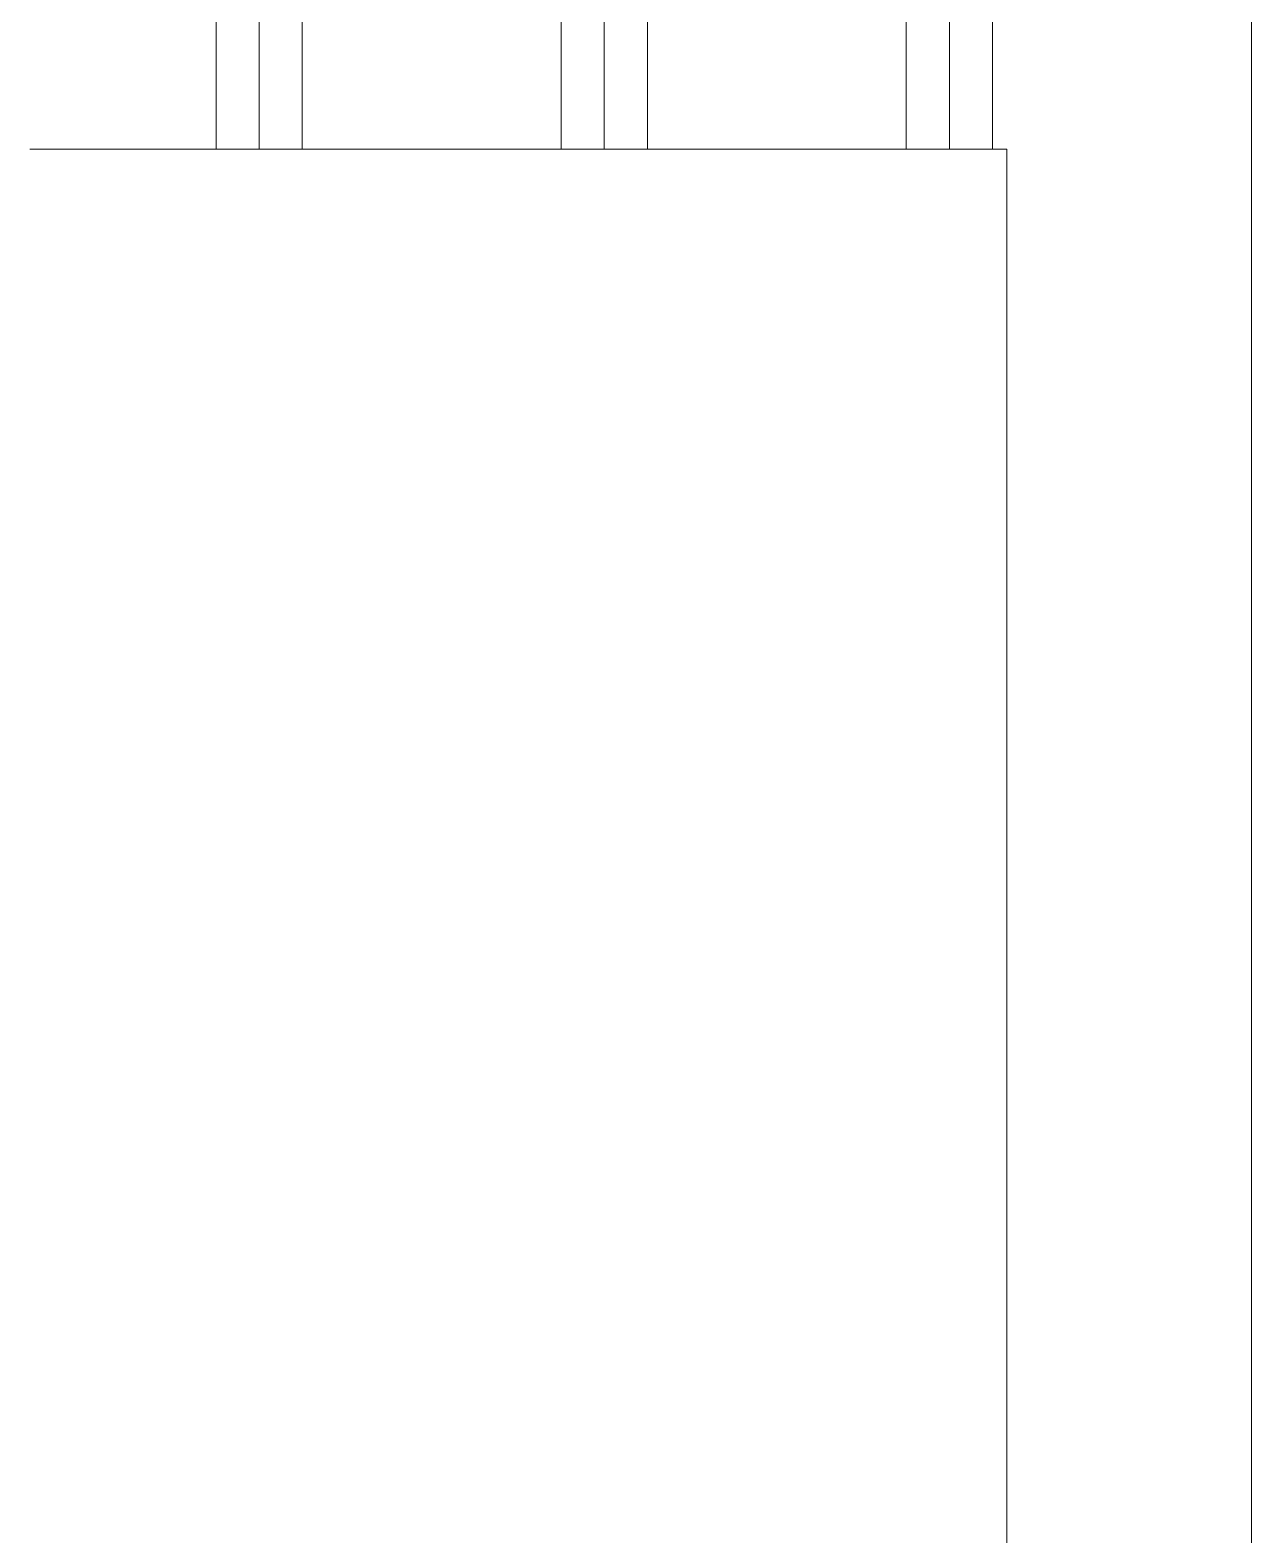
# Model space of a CAD drawing. Extents: x 65572 to 67208, y 30718 to 33598.
# Drawn here: x 66229.6 to 66238.49, y 33423.36 to 33434.26 of the extents above; entities that cross this region are included whole.
import ezdxf

# ---------------------------------------------------------------- set-up
doc = ezdxf.new("R2010")
doc.units = 0
doc.header["$LTSCALE"] = 0.5
doc.header["$MEASUREMENT"] = 0
doc.layers.add('Hatches', color=8, linetype='CONTINUOUS', lineweight=5)
doc.layers.add('Layout', color=154, linetype='CONTINUOUS', lineweight=5)

msp = doc.modelspace()

# ---------------------------------------------------------------- hatches: boundary and pattern name
at = {"layer": 'Hatches', "linetype": 'ByBlock', "true_color": 0xc9c9c9}
h = msp.add_hatch(dxfattribs=at)
h.set_pattern_fill('PLAST', color=9, scale=10, style=0)
h.set_pattern_definition([(90, (65831.572, 32663.2632), (-2.5, 2e-16), []), (90, (65831.2594, 32663.2632), (-2.5, 2e-16), []), (90, (65830.947, 32663.2632), (-2.5, 2e-16), [])])
h.paths.add_polyline_path([(66216.992, 33419.147), (66216.992, 33433.401), (66236.677, 33433.401), (66236.677, 33418.791), (66268.998, 33418.206), (66268.998, 33519.313), (66179.267, 33519.313), (66179.267, 33419.831)])

# ---------------------------------------------------------------- linework, layer by layer
at = {"layer": 'Layout', "linetype": 'ByBlock'}
msp.add_line((66236.677, 33416.581), (66236.677, 33433.401), dxfattribs=at)
msp.add_lwpolyline([(66229.601, 33433.401), (66229.606, 33433.401), (66229.612, 33433.401), (66229.618, 33433.401), (66229.624, 33433.401), (66229.63, 33433.401), (66229.636, 33433.401), (66229.641, 33433.401), (66229.647, 33433.401), (66229.653, 33433.401), (66229.659, 33433.401), (66229.665, 33433.401), (66229.671, 33433.401), (66229.676, 33433.401), (66229.682, 33433.401), (66229.688, 33433.401), (66229.694, 33433.401), (66229.7, 33433.401), (66229.705, 33433.401), (66229.711, 33433.401), (66229.717, 33433.401), (66229.723, 33433.401), (66229.729, 33433.401), (66229.735, 33433.401), (66229.74, 33433.401), (66229.746, 33433.401), (66229.752, 33433.401), (66229.758, 33433.401), (66229.764, 33433.401), (66229.77, 33433.401), (66229.775, 33433.401), (66229.781, 33433.401), (66229.787, 33433.401), (66229.793, 33433.401), (66229.799, 33433.401), (66229.804, 33433.401), (66229.81, 33433.401), (66229.816, 33433.401), (66229.822, 33433.401), (66229.828, 33433.401), (66229.834, 33433.401), (66229.839, 33433.401), (66229.845, 33433.401), (66229.851, 33433.401), (66229.857, 33433.401), (66229.863, 33433.401), (66229.869, 33433.401), (66229.874, 33433.401), (66229.88, 33433.401), (66229.886, 33433.401), (66229.892, 33433.401), (66229.898, 33433.401), (66229.904, 33433.401), (66229.909, 33433.401), (66229.915, 33433.401), (66229.921, 33433.401), (66229.927, 33433.401), (66229.933, 33433.401), (66229.938, 33433.401), (66229.944, 33433.401), (66229.95, 33433.401), (66229.956, 33433.401), (66229.962, 33433.401), (66229.968, 33433.401), (66229.973, 33433.401), (66229.979, 33433.401), (66229.985, 33433.401), (66229.991, 33433.401), (66229.997, 33433.401), (66230.003, 33433.401), (66230.008, 33433.401), (66230.014, 33433.401), (66230.02, 33433.401), (66230.026, 33433.401), (66230.032, 33433.401), (66230.037, 33433.401), (66230.043, 33433.401), (66230.049, 33433.401), (66230.055, 33433.401), (66230.061, 33433.401), (66230.067, 33433.401), (66230.072, 33433.401), (66230.078, 33433.401), (66230.084, 33433.401), (66230.09, 33433.401), (66230.096, 33433.401), (66230.102, 33433.401), (66230.107, 33433.401), (66230.113, 33433.401), (66230.119, 33433.401), (66230.125, 33433.401), (66230.131, 33433.401), (66230.137, 33433.401), (66230.142, 33433.401), (66230.148, 33433.401), (66230.154, 33433.401), (66230.16, 33433.401), (66230.166, 33433.401), (66230.171, 33433.401), (66230.177, 33433.401), (66230.183, 33433.401), (66230.189, 33433.401), (66230.195, 33433.401), (66230.201, 33433.401), (66230.206, 33433.401), (66230.212, 33433.401), (66230.218, 33433.401), (66230.224, 33433.401), (66230.23, 33433.401), (66230.236, 33433.401), (66230.241, 33433.401), (66230.247, 33433.401), (66230.253, 33433.401), (66230.259, 33433.401), (66230.265, 33433.401), (66230.27, 33433.401), (66230.276, 33433.401), (66230.282, 33433.401), (66230.288, 33433.401), (66230.294, 33433.401), (66230.3, 33433.401), (66230.305, 33433.401), (66230.311, 33433.401), (66230.317, 33433.401), (66230.323, 33433.401), (66230.329, 33433.401), (66230.335, 33433.401), (66230.34, 33433.401), (66230.346, 33433.401), (66230.352, 33433.401), (66230.358, 33433.401), (66230.364, 33433.401), (66230.37, 33433.401), (66230.375, 33433.401), (66230.381, 33433.401), (66230.387, 33433.401), (66230.393, 33433.401), (66230.399, 33433.401), (66230.404, 33433.401), (66230.41, 33433.401), (66230.416, 33433.401), (66230.422, 33433.401), (66230.428, 33433.401), (66230.434, 33433.401), (66230.439, 33433.401), (66230.445, 33433.401), (66230.451, 33433.401), (66230.457, 33433.401), (66230.463, 33433.401), (66230.469, 33433.401), (66230.474, 33433.401), (66230.48, 33433.401), (66230.486, 33433.401), (66230.492, 33433.401), (66230.498, 33433.401), (66230.503, 33433.401), (66230.509, 33433.401), (66230.515, 33433.401), (66230.521, 33433.401), (66230.527, 33433.401), (66230.533, 33433.401), (66230.538, 33433.401), (66230.544, 33433.401), (66230.55, 33433.401), (66230.556, 33433.401), (66230.562, 33433.401), (66230.568, 33433.401), (66230.573, 33433.401), (66230.579, 33433.401), (66230.585, 33433.401), (66230.591, 33433.401), (66230.597, 33433.401), (66230.603, 33433.401), (66230.608, 33433.401), (66230.614, 33433.401), (66230.62, 33433.401), (66230.626, 33433.401), (66230.632, 33433.401), (66230.637, 33433.401), (66230.643, 33433.401), (66230.649, 33433.401), (66230.655, 33433.401), (66230.661, 33433.401), (66230.667, 33433.401), (66230.672, 33433.401), (66230.678, 33433.401), (66230.684, 33433.401), (66230.69, 33433.401), (66230.696, 33433.401), (66230.702, 33433.401), (66230.707, 33433.401), (66230.713, 33433.401), (66230.719, 33433.401), (66230.725, 33433.401), (66230.731, 33433.401), (66230.736, 33433.401), (66230.742, 33433.401), (66230.748, 33433.401), (66230.754, 33433.401), (66230.76, 33433.401), (66230.766, 33433.401), (66230.771, 33433.401), (66230.777, 33433.401), (66230.783, 33433.401), (66230.789, 33433.401), (66230.795, 33433.401), (66230.801, 33433.401), (66230.806, 33433.401), (66230.812, 33433.401), (66230.818, 33433.401), (66230.824, 33433.401), (66230.83, 33433.401), (66230.836, 33433.401), (66230.841, 33433.401), (66230.847, 33433.401), (66230.853, 33433.401), (66230.859, 33433.401), (66230.865, 33433.401), (66230.87, 33433.401), (66230.876, 33433.401), (66230.882, 33433.401), (66230.888, 33433.401), (66230.894, 33433.401), (66230.9, 33433.401), (66230.905, 33433.401), (66230.911, 33433.401), (66230.917, 33433.401), (66230.923, 33433.401), (66230.929, 33433.401), (66230.935, 33433.401), (66230.94, 33433.401), (66230.946, 33433.401), (66230.952, 33433.401), (66230.958, 33433.401), (66230.964, 33433.401), (66230.969, 33433.401), (66230.975, 33433.401), (66230.981, 33433.401), (66230.987, 33433.401), (66230.993, 33433.401), (66230.999, 33433.401), (66231.004, 33433.401), (66231.01, 33433.401), (66231.016, 33433.401), (66231.022, 33433.401), (66231.028, 33433.401), (66231.034, 33433.401), (66231.039, 33433.401), (66231.045, 33433.401), (66231.051, 33433.401), (66231.057, 33433.401), (66231.063, 33433.401), (66231.069, 33433.401), (66231.074, 33433.401), (66231.08, 33433.401), (66231.086, 33433.401), (66231.092, 33433.401), (66231.098, 33433.401), (66231.103, 33433.401), (66231.109, 33433.401), (66231.114, 33433.401), (66231.119, 33433.401), (66231.125, 33433.401), (66231.13, 33433.401), (66231.135, 33433.401), (66231.14, 33433.401), (66231.145, 33433.401), (66231.151, 33433.401), (66231.156, 33433.401), (66231.161, 33433.401), (66231.166, 33433.401), (66231.172, 33433.401), (66231.177, 33433.401), (66231.182, 33433.401), (66231.187, 33433.401), (66231.192, 33433.401), (66231.198, 33433.401), (66231.203, 33433.401), (66231.208, 33433.401), (66231.213, 33433.401), (66231.219, 33433.401), (66231.224, 33433.401), (66231.229, 33433.401), (66231.234, 33433.401), (66231.239, 33433.401), (66231.245, 33433.401), (66231.25, 33433.401), (66231.255, 33433.401), (66231.26, 33433.401), (66231.266, 33433.401), (66231.271, 33433.401), (66231.276, 33433.401), (66231.281, 33433.401), (66231.287, 33433.401), (66231.292, 33433.401), (66231.297, 33433.401), (66231.302, 33433.401), (66231.307, 33433.401), (66231.313, 33433.401), (66231.318, 33433.401), (66231.323, 33433.401), (66231.328, 33433.401), (66231.334, 33433.401), (66231.339, 33433.401), (66231.344, 33433.401), (66231.349, 33433.401), (66231.354, 33433.401), (66231.36, 33433.401), (66231.365, 33433.401), (66231.37, 33433.401), (66231.375, 33433.401), (66231.381, 33433.401), (66231.386, 33433.401), (66231.391, 33433.401), (66231.396, 33433.401), (66231.401, 33433.401), (66231.407, 33433.401), (66231.412, 33433.401), (66231.417, 33433.401), (66231.422, 33433.401), (66231.428, 33433.401), (66231.433, 33433.401), (66231.438, 33433.401), (66231.443, 33433.401), (66231.449, 33433.401), (66231.454, 33433.401), (66231.459, 33433.401), (66231.464, 33433.401), (66231.469, 33433.401), (66231.475, 33433.401), (66231.48, 33433.401), (66231.485, 33433.401), (66231.49, 33433.401), (66231.496, 33433.401), (66231.501, 33433.401), (66231.506, 33433.401), (66231.511, 33433.401), (66231.516, 33433.401), (66231.522, 33433.401), (66231.527, 33433.401), (66231.532, 33433.401), (66231.537, 33433.401), (66231.543, 33433.401), (66231.548, 33433.401), (66231.553, 33433.401), (66231.558, 33433.401), (66231.563, 33433.401), (66231.569, 33433.401), (66231.574, 33433.401), (66231.579, 33433.401), (66231.584, 33433.401), (66231.59, 33433.401), (66231.595, 33433.401), (66231.6, 33433.401), (66231.605, 33433.401), (66231.61, 33433.401), (66231.616, 33433.401), (66231.621, 33433.401), (66231.626, 33433.401), (66231.631, 33433.401), (66231.637, 33433.401), (66231.642, 33433.401), (66231.647, 33433.401), (66231.652, 33433.401), (66231.658, 33433.401), (66231.663, 33433.401), (66231.668, 33433.401), (66231.673, 33433.401), (66231.678, 33433.401), (66231.684, 33433.401), (66231.689, 33433.401), (66231.694, 33433.401), (66231.699, 33433.401), (66231.705, 33433.401), (66231.71, 33433.401), (66231.715, 33433.401), (66231.72, 33433.401), (66231.725, 33433.401), (66231.731, 33433.401), (66231.736, 33433.401), (66231.741, 33433.401), (66231.746, 33433.401), (66231.752, 33433.401), (66231.757, 33433.401), (66231.762, 33433.401), (66231.767, 33433.401), (66231.772, 33433.401), (66231.778, 33433.401), (66231.783, 33433.401), (66231.788, 33433.401), (66231.793, 33433.401), (66231.799, 33433.401), (66231.804, 33433.401), (66231.809, 33433.401), (66231.814, 33433.401), (66231.82, 33433.401), (66231.825, 33433.401), (66231.83, 33433.401), (66231.835, 33433.401), (66231.84, 33433.401), (66231.846, 33433.401), (66231.851, 33433.401), (66231.856, 33433.401), (66231.861, 33433.401), (66231.867, 33433.401), (66231.872, 33433.401), (66231.877, 33433.401), (66231.882, 33433.401), (66231.887, 33433.401), (66231.893, 33433.401), (66231.898, 33433.401), (66231.903, 33433.401), (66231.908, 33433.401), (66231.914, 33433.401), (66231.919, 33433.401), (66231.924, 33433.401), (66231.929, 33433.401), (66231.934, 33433.401), (66231.94, 33433.401), (66231.945, 33433.401), (66231.95, 33433.401), (66231.955, 33433.401), (66231.961, 33433.401), (66231.966, 33433.401), (66231.971, 33433.401), (66231.976, 33433.401), (66231.981, 33433.401), (66231.987, 33433.401), (66231.992, 33433.401), (66231.997, 33433.401), (66232.002, 33433.401), (66232.008, 33433.401), (66232.013, 33433.401), (66232.018, 33433.401), (66232.023, 33433.401), (66232.029, 33433.401), (66232.034, 33433.401), (66232.039, 33433.401), (66232.044, 33433.401), (66232.049, 33433.401), (66232.055, 33433.401), (66232.06, 33433.401), (66232.065, 33433.401), (66232.07, 33433.401), (66232.076, 33433.401), (66232.081, 33433.401), (66232.086, 33433.401), (66232.091, 33433.401), (66232.096, 33433.401), (66232.102, 33433.401), (66232.107, 33433.401), (66232.112, 33433.401), (66232.117, 33433.401), (66232.123, 33433.401), (66232.128, 33433.401), (66232.133, 33433.401), (66232.138, 33433.401), (66232.143, 33433.401), (66232.149, 33433.401), (66232.154, 33433.401), (66232.159, 33433.401), (66232.164, 33433.401), (66232.17, 33433.401), (66232.175, 33433.401), (66232.18, 33433.401), (66232.185, 33433.401), (66232.191, 33433.401), (66232.196, 33433.401), (66232.201, 33433.401), (66232.206, 33433.401), (66232.211, 33433.401), (66232.217, 33433.401), (66232.222, 33433.401), (66232.227, 33433.401), (66232.232, 33433.401), (66232.238, 33433.401), (66232.243, 33433.401), (66232.248, 33433.401), (66232.253, 33433.401), (66232.258, 33433.401), (66232.264, 33433.401), (66232.269, 33433.401), (66232.274, 33433.401), (66232.279, 33433.401), (66232.285, 33433.401), (66232.29, 33433.401), (66232.295, 33433.401), (66232.3, 33433.401), (66232.305, 33433.401), (66232.311, 33433.401), (66232.316, 33433.401), (66232.321, 33433.401), (66232.326, 33433.401), (66232.332, 33433.401), (66232.337, 33433.401), (66232.342, 33433.401), (66232.347, 33433.401), (66232.352, 33433.401), (66232.358, 33433.401), (66232.363, 33433.401), (66232.368, 33433.401), (66232.373, 33433.401), (66232.379, 33433.401), (66232.384, 33433.401), (66232.389, 33433.401), (66232.394, 33433.401), (66232.4, 33433.401), (66232.405, 33433.401), (66232.41, 33433.401), (66232.415, 33433.401), (66232.42, 33433.401), (66232.426, 33433.401), (66232.431, 33433.401), (66232.436, 33433.401), (66232.441, 33433.401), (66232.447, 33433.401), (66232.452, 33433.401), (66232.457, 33433.401), (66232.462, 33433.401), (66232.467, 33433.401), (66232.473, 33433.401), (66232.478, 33433.401), (66232.483, 33433.401), (66232.488, 33433.401), (66232.494, 33433.401), (66232.499, 33433.401), (66232.504, 33433.401), (66232.509, 33433.401), (66232.514, 33433.401), (66232.52, 33433.401), (66232.525, 33433.401), (66232.53, 33433.401), (66232.535, 33433.401), (66232.541, 33433.401), (66232.546, 33433.401), (66232.551, 33433.401), (66232.556, 33433.401), (66232.562, 33433.401), (66232.567, 33433.401), (66232.572, 33433.401), (66232.577, 33433.401), (66232.582, 33433.401), (66232.588, 33433.401), (66232.593, 33433.401), (66232.598, 33433.401), (66232.603, 33433.401), (66232.609, 33433.401), (66232.614, 33433.401), (66232.619, 33433.401), (66232.624, 33433.401), (66232.629, 33433.401), (66232.635, 33433.401), (66232.64, 33433.401), (66232.645, 33433.401), (66232.65, 33433.401), (66232.656, 33433.401), (66232.661, 33433.401), (66232.666, 33433.401), (66232.671, 33433.401), (66232.676, 33433.401), (66232.682, 33433.401), (66232.687, 33433.401), (66232.692, 33433.401), (66232.697, 33433.401), (66232.703, 33433.401), (66232.708, 33433.401), (66232.713, 33433.401), (66232.718, 33433.401), (66232.723, 33433.401), (66232.729, 33433.401), (66232.734, 33433.401), (66232.739, 33433.401), (66232.744, 33433.401), (66232.75, 33433.401), (66232.755, 33433.401), (66232.76, 33433.401), (66232.765, 33433.401), (66232.771, 33433.401), (66232.776, 33433.401), (66232.781, 33433.401), (66232.786, 33433.401), (66232.791, 33433.401), (66232.797, 33433.401), (66232.802, 33433.401), (66232.807, 33433.401), (66232.812, 33433.401), (66232.818, 33433.401), (66232.823, 33433.401), (66232.828, 33433.401), (66232.833, 33433.401), (66232.838, 33433.401), (66232.844, 33433.401), (66232.849, 33433.401), (66232.854, 33433.401), (66232.859, 33433.401), (66232.865, 33433.401), (66232.87, 33433.401), (66232.875, 33433.401), (66232.88, 33433.401), (66232.885, 33433.401), (66232.891, 33433.401), (66232.896, 33433.401), (66232.901, 33433.401), (66232.906, 33433.401), (66232.912, 33433.401), (66232.917, 33433.401), (66232.922, 33433.401), (66232.927, 33433.401), (66232.933, 33433.401), (66232.938, 33433.401), (66232.943, 33433.401), (66232.948, 33433.401), (66232.953, 33433.401), (66232.959, 33433.401), (66232.964, 33433.401), (66232.969, 33433.401), (66232.974, 33433.401), (66232.978, 33433.401), (66232.983, 33433.401), (66232.987, 33433.401), (66232.991, 33433.401), (66232.996, 33433.401), (66233, 33433.401), (66233.004, 33433.401), (66233.009, 33433.401), (66233.013, 33433.401), (66233.017, 33433.401), (66233.022, 33433.401), (66233.026, 33433.401), (66233.031, 33433.401), (66233.035, 33433.401), (66233.039, 33433.401), (66233.044, 33433.401), (66233.048, 33433.401), (66233.052, 33433.401), (66233.057, 33433.401), (66233.061, 33433.401), (66233.065, 33433.401), (66233.07, 33433.401), (66233.074, 33433.401), (66233.079, 33433.401), (66233.083, 33433.401), (66233.087, 33433.401), (66233.092, 33433.401), (66233.096, 33433.401), (66233.1, 33433.401), (66233.105, 33433.401), (66233.109, 33433.401), (66233.113, 33433.401), (66233.118, 33433.401), (66233.122, 33433.401), (66233.127, 33433.401), (66233.131, 33433.401), (66233.135, 33433.401), (66233.14, 33433.401), (66233.144, 33433.401), (66233.148, 33433.401), (66233.153, 33433.401), (66233.157, 33433.401), (66233.161, 33433.401), (66233.166, 33433.401), (66233.17, 33433.401), (66233.175, 33433.401), (66233.179, 33433.401), (66233.183, 33433.401), (66233.188, 33433.401), (66233.192, 33433.401), (66233.196, 33433.401), (66233.201, 33433.401), (66233.205, 33433.401), (66233.209, 33433.401), (66233.214, 33433.401), (66233.218, 33433.401), (66233.223, 33433.401), (66233.227, 33433.401), (66233.231, 33433.401), (66233.236, 33433.401), (66233.24, 33433.401), (66233.244, 33433.401), (66233.249, 33433.401), (66233.253, 33433.401), (66233.257, 33433.401), (66233.262, 33433.401), (66233.266, 33433.401), (66233.271, 33433.401), (66233.275, 33433.401), (66233.279, 33433.401), (66233.284, 33433.401), (66233.288, 33433.401), (66233.292, 33433.401), (66233.297, 33433.401), (66233.301, 33433.401), (66233.305, 33433.401), (66233.31, 33433.401), (66233.314, 33433.401), (66233.319, 33433.401), (66233.323, 33433.401), (66233.327, 33433.401), (66233.332, 33433.401), (66233.336, 33433.401), (66233.34, 33433.401), (66233.345, 33433.401), (66233.349, 33433.401), (66233.353, 33433.401), (66233.358, 33433.401), (66233.362, 33433.401), (66233.367, 33433.401), (66233.371, 33433.401), (66233.375, 33433.401), (66233.38, 33433.401), (66233.384, 33433.401), (66233.388, 33433.401), (66233.393, 33433.401), (66233.397, 33433.401), (66233.401, 33433.401), (66233.406, 33433.401), (66233.41, 33433.401), (66233.415, 33433.401), (66233.419, 33433.401), (66233.423, 33433.401), (66233.428, 33433.401), (66233.432, 33433.401), (66233.436, 33433.401), (66233.441, 33433.401), (66233.445, 33433.401), (66233.449, 33433.401), (66233.454, 33433.401), (66233.458, 33433.401), (66233.463, 33433.401), (66233.467, 33433.401), (66233.471, 33433.401), (66233.476, 33433.401), (66233.48, 33433.401), (66233.484, 33433.401), (66233.489, 33433.401), (66233.493, 33433.401), (66233.497, 33433.401), (66233.502, 33433.401), (66233.506, 33433.401), (66233.511, 33433.401), (66233.515, 33433.401), (66233.519, 33433.401), (66233.524, 33433.401), (66233.528, 33433.401), (66233.532, 33433.401), (66233.537, 33433.401), (66233.541, 33433.401), (66233.545, 33433.401), (66233.55, 33433.401), (66233.554, 33433.401), (66233.559, 33433.401), (66233.563, 33433.401), (66233.567, 33433.401), (66233.572, 33433.401), (66233.576, 33433.401), (66233.58, 33433.401), (66233.585, 33433.401), (66233.589, 33433.401), (66233.593, 33433.401), (66233.598, 33433.401), (66233.602, 33433.401), (66233.607, 33433.401), (66233.611, 33433.401), (66233.615, 33433.401), (66233.62, 33433.401), (66233.624, 33433.401), (66233.628, 33433.401), (66233.633, 33433.401), (66233.637, 33433.401), (66233.641, 33433.401), (66233.646, 33433.401), (66233.65, 33433.401), (66233.655, 33433.401), (66233.659, 33433.401), (66233.663, 33433.401), (66233.668, 33433.401), (66233.672, 33433.401), (66233.676, 33433.401), (66233.681, 33433.401), (66233.685, 33433.401), (66233.689, 33433.401), (66233.694, 33433.401), (66233.698, 33433.401), (66233.703, 33433.401), (66233.707, 33433.401), (66233.711, 33433.401), (66233.716, 33433.401), (66233.72, 33433.401), (66233.724, 33433.401), (66233.729, 33433.401), (66233.733, 33433.401), (66233.737, 33433.401), (66233.742, 33433.401), (66233.746, 33433.401), (66233.751, 33433.401), (66233.755, 33433.401), (66233.759, 33433.401), (66233.764, 33433.401), (66233.768, 33433.401), (66233.772, 33433.401), (66233.777, 33433.401), (66233.781, 33433.401), (66233.785, 33433.401), (66233.79, 33433.401), (66233.794, 33433.401), (66233.799, 33433.401), (66233.803, 33433.401), (66233.807, 33433.401), (66233.812, 33433.401), (66233.816, 33433.401), (66233.82, 33433.401), (66233.825, 33433.401), (66233.829, 33433.401), (66233.833, 33433.401), (66233.838, 33433.401), (66233.842, 33433.401), (66233.847, 33433.401), (66233.851, 33433.401), (66233.855, 33433.401), (66233.86, 33433.401), (66233.864, 33433.401), (66233.868, 33433.401), (66233.873, 33433.401), (66233.877, 33433.401), (66233.881, 33433.401), (66233.886, 33433.401), (66233.89, 33433.401), (66233.895, 33433.401), (66233.899, 33433.401), (66233.903, 33433.401), (66233.908, 33433.401), (66233.912, 33433.401), (66233.916, 33433.401), (66233.921, 33433.401), (66233.925, 33433.401), (66233.929, 33433.401), (66233.934, 33433.401), (66233.938, 33433.401), (66233.943, 33433.401), (66233.947, 33433.401), (66233.951, 33433.401), (66233.956, 33433.401), (66233.96, 33433.401), (66233.964, 33433.401), (66233.969, 33433.401), (66233.973, 33433.401), (66233.977, 33433.401), (66233.982, 33433.401), (66233.986, 33433.401), (66233.991, 33433.401), (66233.995, 33433.401), (66233.999, 33433.401), (66234.004, 33433.401), (66234.008, 33433.401), (66234.012, 33433.401), (66234.017, 33433.401), (66234.021, 33433.401), (66234.025, 33433.401), (66234.03, 33433.401), (66234.034, 33433.401), (66234.039, 33433.401), (66234.043, 33433.401), (66234.047, 33433.401), (66234.052, 33433.401), (66234.056, 33433.401), (66234.06, 33433.401), (66234.065, 33433.401), (66234.069, 33433.401), (66234.073, 33433.401), (66234.078, 33433.401), (66234.082, 33433.401), (66234.087, 33433.401), (66234.091, 33433.401), (66234.095, 33433.401), (66234.1, 33433.401), (66234.104, 33433.401), (66234.108, 33433.401), (66234.113, 33433.401), (66234.117, 33433.401), (66234.121, 33433.401), (66234.126, 33433.401), (66234.13, 33433.401), (66234.135, 33433.401), (66234.139, 33433.401), (66234.143, 33433.401), (66234.148, 33433.401), (66234.152, 33433.401), (66234.156, 33433.401), (66234.161, 33433.401), (66234.165, 33433.401), (66234.169, 33433.401), (66234.174, 33433.401), (66234.178, 33433.401), (66234.183, 33433.401), (66234.187, 33433.401), (66234.191, 33433.401), (66234.196, 33433.401), (66234.2, 33433.401), (66234.204, 33433.401), (66234.209, 33433.401), (66234.213, 33433.401), (66234.217, 33433.401), (66234.222, 33433.401), (66234.226, 33433.401), (66234.231, 33433.401), (66234.235, 33433.401), (66234.239, 33433.401), (66234.244, 33433.401), (66234.248, 33433.401), (66234.252, 33433.401), (66234.257, 33433.401), (66234.261, 33433.401), (66234.265, 33433.401), (66234.27, 33433.401), (66234.274, 33433.401), (66234.279, 33433.401), (66234.283, 33433.401), (66234.287, 33433.401), (66234.292, 33433.401), (66234.296, 33433.401), (66234.3, 33433.401), (66234.305, 33433.401), (66234.309, 33433.401), (66234.313, 33433.401), (66234.318, 33433.401), (66234.322, 33433.401), (66234.327, 33433.401), (66234.331, 33433.401), (66234.335, 33433.401), (66234.34, 33433.401), (66234.344, 33433.401), (66234.348, 33433.401), (66234.353, 33433.401), (66234.357, 33433.401), (66234.362, 33433.401), (66234.366, 33433.401), (66234.37, 33433.401), (66234.375, 33433.401), (66234.379, 33433.401), (66234.383, 33433.401), (66234.388, 33433.401), (66234.392, 33433.401), (66234.396, 33433.401), (66234.401, 33433.401), (66234.405, 33433.401), (66234.41, 33433.401), (66234.414, 33433.401), (66234.418, 33433.401), (66234.423, 33433.401), (66234.427, 33433.401), (66234.431, 33433.401), (66234.436, 33433.401), (66234.44, 33433.401), (66234.444, 33433.401), (66234.449, 33433.401), (66234.453, 33433.401), (66234.458, 33433.401), (66234.462, 33433.401), (66234.466, 33433.401), (66234.471, 33433.401), (66234.475, 33433.401), (66234.479, 33433.401), (66234.484, 33433.401), (66234.488, 33433.401), (66234.492, 33433.401), (66234.497, 33433.401), (66234.501, 33433.401), (66234.506, 33433.401), (66234.51, 33433.401), (66234.514, 33433.401), (66234.519, 33433.401), (66234.523, 33433.401), (66234.527, 33433.401), (66234.531, 33433.401), (66234.535, 33433.401), (66234.538, 33433.401), (66234.541, 33433.401), (66234.544, 33433.401), (66234.548, 33433.401), (66234.551, 33433.401), (66234.554, 33433.401), (66234.557, 33433.401), (66234.561, 33433.401), (66234.564, 33433.401), (66234.567, 33433.401), (66234.571, 33433.401), (66234.574, 33433.401), (66234.577, 33433.401), (66234.58, 33433.401), (66234.584, 33433.401), (66234.587, 33433.401), (66234.59, 33433.401), (66234.594, 33433.401), (66234.597, 33433.401), (66234.6, 33433.401), (66234.603, 33433.401), (66234.607, 33433.401), (66234.61, 33433.401), (66234.613, 33433.401), (66234.617, 33433.401), (66234.62, 33433.401), (66234.623, 33433.401), (66234.626, 33433.401), (66234.63, 33433.401), (66234.633, 33433.401), (66234.636, 33433.401), (66234.64, 33433.401), (66234.643, 33433.401), (66234.646, 33433.401), (66234.649, 33433.401), (66234.653, 33433.401), (66234.656, 33433.401), (66234.659, 33433.401), (66234.663, 33433.401), (66234.666, 33433.401), (66234.669, 33433.401), (66234.672, 33433.401), (66234.676, 33433.401), (66234.679, 33433.401), (66234.682, 33433.401), (66234.686, 33433.401), (66234.689, 33433.401), (66234.692, 33433.401), (66234.695, 33433.401), (66234.699, 33433.401), (66234.702, 33433.401), (66234.705, 33433.401), (66234.709, 33433.401), (66234.712, 33433.401), (66234.715, 33433.401), (66234.718, 33433.401), (66234.722, 33433.401), (66234.725, 33433.401), (66234.728, 33433.401), (66234.732, 33433.401), (66234.735, 33433.401), (66234.738, 33433.401), (66234.741, 33433.401), (66234.745, 33433.401), (66234.748, 33433.401), (66234.751, 33433.401), (66234.754, 33433.401), (66234.758, 33433.401), (66234.761, 33433.401), (66234.764, 33433.401), (66234.768, 33433.401), (66234.771, 33433.401), (66234.774, 33433.401), (66234.777, 33433.401), (66234.781, 33433.401), (66234.784, 33433.401), (66234.787, 33433.401), (66234.791, 33433.401), (66234.794, 33433.401), (66234.797, 33433.401), (66234.8, 33433.401), (66234.804, 33433.401), (66234.807, 33433.401), (66234.81, 33433.401), (66234.814, 33433.401), (66234.817, 33433.401), (66234.82, 33433.401), (66234.823, 33433.401), (66234.827, 33433.401), (66234.83, 33433.401), (66234.833, 33433.401), (66234.837, 33433.401), (66234.84, 33433.401), (66234.843, 33433.401), (66234.846, 33433.401), (66234.85, 33433.401), (66234.853, 33433.401), (66234.856, 33433.401), (66234.86, 33433.401), (66234.863, 33433.401), (66234.866, 33433.401), (66234.869, 33433.401), (66234.873, 33433.401), (66234.876, 33433.401), (66234.879, 33433.401), (66234.883, 33433.401), (66234.886, 33433.401), (66234.889, 33433.401), (66234.892, 33433.401), (66234.896, 33433.401), (66234.899, 33433.401), (66234.902, 33433.401), (66234.906, 33433.401), (66234.909, 33433.401), (66234.912, 33433.401), (66234.915, 33433.401), (66234.919, 33433.401), (66234.922, 33433.401), (66234.925, 33433.401), (66234.929, 33433.401), (66234.932, 33433.401), (66234.935, 33433.401), (66234.938, 33433.401), (66234.942, 33433.401), (66234.945, 33433.401), (66234.948, 33433.401), (66234.951, 33433.401), (66234.955, 33433.401), (66234.958, 33433.401), (66234.961, 33433.401), (66234.965, 33433.401), (66234.968, 33433.401), (66234.971, 33433.401), (66234.974, 33433.401), (66234.978, 33433.401), (66234.981, 33433.401), (66234.984, 33433.401), (66234.988, 33433.401), (66234.991, 33433.401), (66234.994, 33433.401), (66234.997, 33433.401), (66235.001, 33433.401), (66235.004, 33433.401), (66235.007, 33433.401), (66235.011, 33433.401), (66235.014, 33433.401), (66235.017, 33433.401), (66235.02, 33433.401), (66235.024, 33433.401), (66235.027, 33433.401), (66235.03, 33433.401), (66235.034, 33433.401), (66235.037, 33433.401), (66235.04, 33433.401), (66235.043, 33433.401), (66235.047, 33433.401), (66235.05, 33433.401), (66235.053, 33433.401), (66235.057, 33433.401), (66235.06, 33433.401), (66235.063, 33433.401), (66235.066, 33433.401), (66235.07, 33433.401), (66235.073, 33433.401), (66235.076, 33433.401), (66235.08, 33433.401), (66235.083, 33433.401), (66235.086, 33433.401), (66235.089, 33433.401), (66235.093, 33433.401), (66235.096, 33433.401), (66235.099, 33433.401), (66235.103, 33433.401), (66235.106, 33433.401), (66235.109, 33433.401), (66235.112, 33433.401), (66235.116, 33433.401), (66235.119, 33433.401), (66235.122, 33433.401), (66235.126, 33433.401), (66235.129, 33433.401), (66235.132, 33433.401), (66235.135, 33433.401), (66235.139, 33433.401), (66235.142, 33433.401), (66235.145, 33433.401), (66235.148, 33433.401), (66235.152, 33433.401), (66235.155, 33433.401), (66235.158, 33433.401), (66235.162, 33433.401), (66235.165, 33433.401), (66235.168, 33433.401), (66235.171, 33433.401), (66235.175, 33433.401), (66235.178, 33433.401), (66235.181, 33433.401), (66235.185, 33433.401), (66235.188, 33433.401), (66235.191, 33433.401), (66235.194, 33433.401), (66235.198, 33433.401), (66235.201, 33433.401), (66235.204, 33433.401), (66235.208, 33433.401), (66235.211, 33433.401), (66235.214, 33433.401), (66235.217, 33433.401), (66235.221, 33433.401), (66235.224, 33433.401), (66235.227, 33433.401), (66235.231, 33433.401), (66235.234, 33433.401), (66235.237, 33433.401), (66235.24, 33433.401), (66235.244, 33433.401), (66235.247, 33433.401), (66235.25, 33433.401), (66235.254, 33433.401), (66235.257, 33433.401), (66235.26, 33433.401), (66235.263, 33433.401), (66235.267, 33433.401), (66235.27, 33433.401), (66235.273, 33433.401), (66235.277, 33433.401), (66235.28, 33433.401), (66235.283, 33433.401), (66235.286, 33433.401), (66235.29, 33433.401), (66235.293, 33433.401), (66235.296, 33433.401), (66235.3, 33433.401), (66235.303, 33433.401), (66235.306, 33433.401), (66235.309, 33433.401), (66235.313, 33433.401), (66235.316, 33433.401), (66235.319, 33433.401), (66235.323, 33433.401), (66235.326, 33433.401), (66235.329, 33433.401), (66235.332, 33433.401), (66235.336, 33433.401), (66235.339, 33433.401), (66235.342, 33433.401), (66235.345, 33433.401), (66235.349, 33433.401), (66235.352, 33433.401), (66235.355, 33433.401), (66235.359, 33433.401), (66235.362, 33433.401), (66235.365, 33433.401), (66235.368, 33433.401), (66235.372, 33433.401), (66235.375, 33433.401), (66235.378, 33433.401), (66235.382, 33433.401), (66235.385, 33433.401), (66235.388, 33433.401), (66235.391, 33433.401), (66235.395, 33433.401), (66235.398, 33433.401), (66235.401, 33433.401), (66235.405, 33433.401), (66235.408, 33433.401), (66235.411, 33433.401), (66235.414, 33433.401), (66235.418, 33433.401), (66235.421, 33433.401), (66235.424, 33433.401), (66235.428, 33433.401), (66235.431, 33433.401), (66235.434, 33433.401), (66235.437, 33433.401), (66235.441, 33433.401), (66235.444, 33433.401), (66235.447, 33433.401), (66235.451, 33433.401), (66235.454, 33433.401), (66235.457, 33433.401), (66235.46, 33433.401), (66235.464, 33433.401), (66235.467, 33433.401), (66235.47, 33433.401), (66235.474, 33433.401), (66235.477, 33433.401), (66235.48, 33433.401), (66235.483, 33433.401), (66235.487, 33433.401), (66235.49, 33433.401), (66235.493, 33433.401), (66235.497, 33433.401), (66235.5, 33433.401), (66235.503, 33433.401), (66235.506, 33433.401), (66235.51, 33433.401), (66235.513, 33433.401), (66235.516, 33433.401), (66235.52, 33433.401), (66235.523, 33433.401), (66235.526, 33433.401), (66235.529, 33433.401), (66235.533, 33433.401), (66235.536, 33433.401), (66235.539, 33433.401), (66235.542, 33433.401), (66235.546, 33433.401), (66235.549, 33433.401), (66235.552, 33433.401), (66235.556, 33433.401), (66235.559, 33433.401), (66235.562, 33433.401), (66235.565, 33433.401), (66235.569, 33433.401), (66235.572, 33433.401), (66235.575, 33433.401), (66235.579, 33433.401), (66235.582, 33433.401), (66235.585, 33433.401), (66235.588, 33433.401), (66235.592, 33433.401), (66235.595, 33433.401), (66235.598, 33433.401), (66235.602, 33433.401), (66235.605, 33433.401), (66235.608, 33433.401), (66235.611, 33433.401), (66235.615, 33433.401), (66235.618, 33433.401), (66235.621, 33433.401), (66235.625, 33433.401), (66235.628, 33433.401), (66235.631, 33433.401), (66235.634, 33433.401), (66235.638, 33433.401), (66235.641, 33433.401), (66235.644, 33433.401), (66235.648, 33433.401), (66235.651, 33433.401), (66235.654, 33433.401), (66235.657, 33433.401), (66235.661, 33433.401), (66235.664, 33433.401), (66235.667, 33433.401), (66235.671, 33433.401), (66235.674, 33433.401), (66235.677, 33433.401), (66235.68, 33433.401), (66235.684, 33433.401), (66235.687, 33433.401), (66235.69, 33433.401), (66235.694, 33433.401), (66235.697, 33433.401), (66235.7, 33433.401), (66235.703, 33433.401), (66235.705, 33433.401), (66235.707, 33433.401), (66235.709, 33433.401), (66235.711, 33433.401), (66235.713, 33433.401), (66235.715, 33433.401), (66235.717, 33433.401), (66235.719, 33433.401), (66235.721, 33433.401), (66235.723, 33433.401), (66235.725, 33433.401), (66235.727, 33433.401), (66235.73, 33433.401), (66235.732, 33433.401), (66235.734, 33433.401), (66235.736, 33433.401), (66235.738, 33433.401), (66235.74, 33433.401), (66235.742, 33433.401), (66235.744, 33433.401), (66235.746, 33433.401), (66235.748, 33433.401), (66235.75, 33433.401), (66235.752, 33433.401), (66235.754, 33433.401), (66235.756, 33433.401), (66235.758, 33433.401), (66235.76, 33433.401), (66235.762, 33433.401), (66235.764, 33433.401), (66235.766, 33433.401), (66235.768, 33433.401), (66235.77, 33433.401), (66235.772, 33433.401), (66235.774, 33433.401), (66235.776, 33433.401), (66235.778, 33433.401), (66235.78, 33433.401), (66235.783, 33433.401), (66235.785, 33433.401), (66235.787, 33433.401), (66235.789, 33433.401), (66235.791, 33433.401), (66235.793, 33433.401), (66235.795, 33433.401), (66235.797, 33433.401), (66235.799, 33433.401), (66235.801, 33433.401), (66235.803, 33433.401), (66235.805, 33433.401), (66235.807, 33433.401), (66235.809, 33433.401), (66235.811, 33433.401), (66235.813, 33433.401), (66235.815, 33433.401), (66235.817, 33433.401), (66235.819, 33433.401), (66235.821, 33433.401), (66235.823, 33433.401), (66235.825, 33433.401), (66235.827, 33433.401), (66235.829, 33433.401), (66235.831, 33433.401), (66235.833, 33433.401), (66235.836, 33433.401), (66235.838, 33433.401), (66235.84, 33433.401), (66235.842, 33433.401), (66235.844, 33433.401), (66235.846, 33433.401), (66235.848, 33433.401), (66235.85, 33433.401), (66235.852, 33433.401), (66235.854, 33433.401), (66235.856, 33433.401), (66235.858, 33433.401), (66235.86, 33433.401), (66235.862, 33433.401), (66235.864, 33433.401), (66235.866, 33433.401), (66235.868, 33433.401), (66235.87, 33433.401), (66235.872, 33433.401), (66235.874, 33433.401), (66235.876, 33433.401), (66235.878, 33433.401), (66235.88, 33433.401), (66235.882, 33433.401), (66235.884, 33433.401), (66235.886, 33433.401), (66235.888, 33433.401), (66235.891, 33433.401), (66235.893, 33433.401), (66235.895, 33433.401), (66235.897, 33433.401), (66235.899, 33433.401), (66235.901, 33433.401), (66235.903, 33433.401), (66235.905, 33433.401), (66235.907, 33433.401), (66235.909, 33433.401), (66235.911, 33433.401), (66235.913, 33433.401), (66235.915, 33433.401), (66235.917, 33433.401), (66235.919, 33433.401), (66235.921, 33433.401), (66235.923, 33433.401), (66235.925, 33433.401), (66235.927, 33433.401), (66235.929, 33433.401), (66235.931, 33433.401), (66235.933, 33433.401), (66235.935, 33433.401), (66235.937, 33433.401), (66235.939, 33433.401), (66235.941, 33433.401), (66235.944, 33433.401), (66235.946, 33433.401), (66235.948, 33433.401), (66235.95, 33433.401), (66235.952, 33433.401), (66235.954, 33433.401), (66235.956, 33433.401), (66235.958, 33433.401), (66235.96, 33433.401), (66235.962, 33433.401), (66235.964, 33433.401), (66235.966, 33433.401), (66235.968, 33433.401), (66235.97, 33433.401), (66235.972, 33433.401), (66235.974, 33433.401), (66235.976, 33433.401), (66235.978, 33433.401), (66235.98, 33433.401), (66235.982, 33433.401), (66235.984, 33433.401), (66235.986, 33433.401), (66235.988, 33433.401), (66235.99, 33433.401), (66235.992, 33433.401), (66235.994, 33433.401), (66235.997, 33433.401), (66235.999, 33433.401), (66236.001, 33433.401), (66236.003, 33433.401), (66236.005, 33433.401), (66236.007, 33433.401), (66236.009, 33433.401), (66236.011, 33433.401), (66236.013, 33433.401), (66236.015, 33433.401), (66236.017, 33433.401), (66236.019, 33433.401), (66236.021, 33433.401), (66236.023, 33433.401), (66236.025, 33433.401), (66236.027, 33433.401), (66236.029, 33433.401), (66236.031, 33433.401), (66236.033, 33433.401), (66236.035, 33433.401), (66236.037, 33433.401), (66236.039, 33433.401), (66236.041, 33433.401), (66236.043, 33433.401), (66236.045, 33433.401), (66236.047, 33433.401), (66236.05, 33433.401), (66236.052, 33433.401), (66236.054, 33433.401), (66236.056, 33433.401), (66236.058, 33433.401), (66236.06, 33433.401), (66236.062, 33433.401), (66236.064, 33433.401), (66236.066, 33433.401), (66236.068, 33433.401), (66236.07, 33433.401), (66236.072, 33433.401), (66236.074, 33433.401), (66236.076, 33433.401), (66236.078, 33433.401), (66236.08, 33433.401), (66236.082, 33433.401), (66236.084, 33433.401), (66236.086, 33433.401), (66236.088, 33433.401), (66236.09, 33433.401), (66236.092, 33433.401), (66236.094, 33433.401), (66236.096, 33433.401), (66236.098, 33433.401), (66236.1, 33433.401), (66236.103, 33433.401), (66236.105, 33433.401), (66236.107, 33433.401), (66236.109, 33433.401), (66236.111, 33433.401), (66236.113, 33433.401), (66236.115, 33433.401), (66236.117, 33433.401), (66236.119, 33433.401), (66236.121, 33433.401), (66236.123, 33433.401), (66236.125, 33433.401), (66236.127, 33433.401), (66236.129, 33433.401), (66236.131, 33433.401), (66236.133, 33433.401), (66236.135, 33433.401), (66236.137, 33433.401), (66236.139, 33433.401), (66236.141, 33433.401), (66236.143, 33433.401), (66236.145, 33433.401), (66236.147, 33433.401), (66236.149, 33433.401), (66236.151, 33433.401), (66236.153, 33433.401), (66236.156, 33433.401), (66236.158, 33433.401), (66236.16, 33433.401), (66236.162, 33433.401), (66236.164, 33433.401), (66236.166, 33433.401), (66236.168, 33433.401), (66236.17, 33433.401), (66236.172, 33433.401), (66236.174, 33433.401), (66236.176, 33433.401), (66236.178, 33433.401), (66236.18, 33433.401), (66236.182, 33433.401), (66236.184, 33433.401), (66236.186, 33433.401), (66236.188, 33433.401), (66236.19, 33433.401), (66236.192, 33433.401), (66236.194, 33433.401), (66236.196, 33433.401), (66236.198, 33433.401), (66236.2, 33433.401), (66236.202, 33433.401), (66236.204, 33433.401), (66236.206, 33433.401), (66236.209, 33433.401), (66236.211, 33433.401), (66236.213, 33433.401), (66236.215, 33433.401), (66236.217, 33433.401), (66236.219, 33433.401), (66236.221, 33433.401), (66236.223, 33433.401), (66236.225, 33433.401), (66236.227, 33433.401), (66236.229, 33433.401), (66236.231, 33433.401), (66236.233, 33433.401), (66236.235, 33433.401), (66236.237, 33433.401), (66236.239, 33433.401), (66236.241, 33433.401), (66236.243, 33433.401), (66236.245, 33433.401), (66236.247, 33433.401), (66236.249, 33433.401), (66236.251, 33433.401), (66236.253, 33433.401), (66236.255, 33433.401), (66236.257, 33433.401), (66236.259, 33433.401), (66236.261, 33433.401), (66236.264, 33433.401), (66236.266, 33433.401), (66236.268, 33433.401), (66236.27, 33433.401), (66236.272, 33433.401), (66236.274, 33433.401), (66236.276, 33433.401), (66236.278, 33433.401), (66236.28, 33433.401), (66236.282, 33433.401), (66236.284, 33433.401), (66236.286, 33433.401), (66236.288, 33433.401), (66236.29, 33433.401), (66236.292, 33433.401), (66236.294, 33433.401), (66236.296, 33433.401), (66236.298, 33433.401), (66236.3, 33433.401), (66236.302, 33433.401), (66236.304, 33433.401), (66236.306, 33433.401), (66236.308, 33433.401), (66236.31, 33433.401), (66236.312, 33433.401), (66236.314, 33433.401), (66236.317, 33433.401), (66236.319, 33433.401), (66236.321, 33433.401), (66236.323, 33433.401), (66236.325, 33433.401), (66236.327, 33433.401), (66236.329, 33433.401), (66236.331, 33433.401), (66236.333, 33433.401), (66236.335, 33433.401), (66236.337, 33433.401), (66236.339, 33433.401), (66236.341, 33433.401), (66236.343, 33433.401), (66236.345, 33433.401), (66236.347, 33433.401), (66236.349, 33433.401), (66236.351, 33433.401), (66236.353, 33433.401), (66236.355, 33433.401), (66236.357, 33433.401), (66236.359, 33433.401), (66236.361, 33433.401), (66236.363, 33433.401), (66236.365, 33433.401), (66236.367, 33433.401), (66236.37, 33433.401), (66236.372, 33433.401), (66236.374, 33433.401), (66236.376, 33433.401), (66236.378, 33433.401), (66236.38, 33433.401), (66236.382, 33433.401), (66236.384, 33433.401), (66236.386, 33433.401), (66236.388, 33433.401), (66236.39, 33433.401), (66236.392, 33433.401), (66236.394, 33433.401), (66236.396, 33433.401), (66236.398, 33433.401), (66236.4, 33433.401), (66236.402, 33433.401), (66236.404, 33433.401), (66236.406, 33433.401), (66236.408, 33433.401), (66236.41, 33433.401), (66236.412, 33433.401), (66236.414, 33433.401), (66236.416, 33433.401), (66236.418, 33433.401), (66236.42, 33433.401), (66236.423, 33433.401), (66236.425, 33433.401), (66236.427, 33433.401), (66236.429, 33433.401), (66236.43, 33433.401), (66236.431, 33433.401), (66236.432, 33433.401), (66236.433, 33433.401), (66236.433, 33433.401), (66236.434, 33433.401), (66236.435, 33433.401), (66236.435, 33433.401), (66236.436, 33433.401), (66236.437, 33433.401), (66236.437, 33433.401), (66236.438, 33433.401), (66236.439, 33433.401), (66236.439, 33433.401), (66236.44, 33433.401), (66236.441, 33433.401), (66236.442, 33433.401), (66236.442, 33433.401), (66236.443, 33433.401), (66236.444, 33433.401), (66236.444, 33433.401), (66236.445, 33433.401), (66236.446, 33433.401), (66236.446, 33433.401), (66236.447, 33433.401), (66236.448, 33433.401), (66236.448, 33433.401), (66236.449, 33433.401), (66236.45, 33433.401), (66236.451, 33433.401), (66236.451, 33433.401), (66236.452, 33433.401), (66236.453, 33433.401), (66236.453, 33433.401), (66236.454, 33433.401), (66236.455, 33433.401), (66236.455, 33433.401), (66236.456, 33433.401), (66236.457, 33433.401), (66236.457, 33433.401), (66236.458, 33433.401), (66236.459, 33433.401), (66236.46, 33433.401), (66236.46, 33433.401), (66236.461, 33433.401), (66236.462, 33433.401), (66236.462, 33433.401), (66236.463, 33433.401), (66236.464, 33433.401), (66236.464, 33433.401), (66236.465, 33433.401), (66236.466, 33433.401), (66236.466, 33433.401), (66236.467, 33433.401), (66236.468, 33433.401), (66236.468, 33433.401), (66236.469, 33433.401), (66236.47, 33433.401), (66236.471, 33433.401), (66236.471, 33433.401), (66236.472, 33433.401), (66236.473, 33433.401), (66236.473, 33433.401), (66236.474, 33433.401), (66236.475, 33433.401), (66236.475, 33433.401), (66236.476, 33433.401), (66236.477, 33433.401), (66236.477, 33433.401), (66236.478, 33433.401), (66236.479, 33433.401), (66236.48, 33433.401), (66236.48, 33433.401), (66236.481, 33433.401), (66236.482, 33433.401), (66236.482, 33433.401), (66236.483, 33433.401), (66236.484, 33433.401), (66236.484, 33433.401), (66236.485, 33433.401), (66236.486, 33433.401), (66236.486, 33433.401), (66236.487, 33433.401), (66236.488, 33433.401), (66236.489, 33433.401), (66236.489, 33433.401), (66236.49, 33433.401), (66236.491, 33433.401), (66236.491, 33433.401), (66236.492, 33433.401), (66236.493, 33433.401), (66236.493, 33433.401), (66236.494, 33433.401), (66236.495, 33433.401), (66236.495, 33433.401), (66236.496, 33433.401), (66236.497, 33433.401), (66236.498, 33433.401), (66236.498, 33433.401), (66236.499, 33433.401), (66236.5, 33433.401), (66236.5, 33433.401), (66236.501, 33433.401), (66236.502, 33433.401), (66236.502, 33433.401), (66236.503, 33433.401), (66236.504, 33433.401), (66236.504, 33433.401), (66236.505, 33433.401), (66236.506, 33433.401), (66236.506, 33433.401), (66236.507, 33433.401), (66236.508, 33433.401), (66236.509, 33433.401), (66236.509, 33433.401), (66236.51, 33433.401), (66236.511, 33433.401), (66236.511, 33433.401), (66236.512, 33433.401), (66236.513, 33433.401), (66236.513, 33433.401), (66236.514, 33433.401), (66236.515, 33433.401), (66236.515, 33433.401), (66236.516, 33433.401), (66236.517, 33433.401), (66236.518, 33433.401), (66236.518, 33433.401), (66236.519, 33433.401), (66236.52, 33433.401), (66236.52, 33433.401), (66236.521, 33433.401), (66236.522, 33433.401), (66236.522, 33433.401), (66236.523, 33433.401), (66236.524, 33433.401), (66236.524, 33433.401), (66236.525, 33433.401), (66236.526, 33433.401), (66236.527, 33433.401), (66236.527, 33433.401), (66236.528, 33433.401), (66236.529, 33433.401), (66236.529, 33433.401), (66236.53, 33433.401), (66236.531, 33433.401), (66236.531, 33433.401), (66236.532, 33433.401), (66236.533, 33433.401), (66236.533, 33433.401), (66236.534, 33433.401), (66236.535, 33433.401), (66236.536, 33433.401), (66236.536, 33433.401), (66236.537, 33433.401), (66236.538, 33433.401), (66236.538, 33433.401), (66236.539, 33433.401), (66236.54, 33433.401), (66236.54, 33433.401), (66236.541, 33433.401), (66236.542, 33433.401), (66236.542, 33433.401), (66236.543, 33433.401), (66236.544, 33433.401), (66236.544, 33433.401), (66236.545, 33433.401), (66236.546, 33433.401), (66236.547, 33433.401), (66236.547, 33433.401), (66236.548, 33433.401), (66236.549, 33433.401), (66236.549, 33433.401), (66236.55, 33433.401), (66236.551, 33433.401), (66236.551, 33433.401), (66236.552, 33433.401), (66236.553, 33433.401), (66236.553, 33433.401), (66236.554, 33433.401), (66236.555, 33433.401), (66236.556, 33433.401), (66236.556, 33433.401), (66236.557, 33433.401), (66236.558, 33433.401), (66236.558, 33433.401), (66236.559, 33433.401), (66236.56, 33433.401), (66236.56, 33433.401), (66236.561, 33433.401), (66236.562, 33433.401), (66236.562, 33433.401), (66236.563, 33433.401), (66236.564, 33433.401), (66236.565, 33433.401), (66236.565, 33433.401), (66236.566, 33433.401), (66236.567, 33433.401), (66236.567, 33433.401), (66236.568, 33433.401), (66236.569, 33433.401), (66236.569, 33433.401), (66236.57, 33433.401), (66236.571, 33433.401), (66236.571, 33433.401), (66236.572, 33433.401), (66236.573, 33433.401), (66236.574, 33433.401), (66236.574, 33433.401), (66236.575, 33433.401), (66236.576, 33433.401), (66236.576, 33433.401), (66236.577, 33433.401), (66236.578, 33433.401), (66236.578, 33433.401), (66236.579, 33433.401), (66236.58, 33433.401), (66236.58, 33433.401), (66236.581, 33433.401), (66236.582, 33433.401), (66236.582, 33433.401), (66236.583, 33433.401), (66236.584, 33433.401), (66236.585, 33433.401), (66236.585, 33433.401), (66236.586, 33433.401), (66236.587, 33433.401), (66236.587, 33433.401), (66236.588, 33433.401), (66236.589, 33433.401), (66236.589, 33433.401), (66236.59, 33433.401), (66236.591, 33433.401), (66236.591, 33433.401), (66236.592, 33433.401), (66236.593, 33433.401), (66236.594, 33433.401), (66236.594, 33433.401), (66236.595, 33433.401), (66236.596, 33433.401), (66236.596, 33433.401), (66236.597, 33433.401), (66236.598, 33433.401), (66236.598, 33433.401), (66236.599, 33433.401), (66236.6, 33433.401), (66236.6, 33433.401), (66236.601, 33433.401), (66236.602, 33433.401), (66236.603, 33433.401), (66236.603, 33433.401), (66236.604, 33433.401), (66236.605, 33433.401), (66236.605, 33433.401), (66236.606, 33433.401), (66236.607, 33433.401), (66236.607, 33433.401), (66236.608, 33433.401), (66236.609, 33433.401), (66236.609, 33433.401), (66236.61, 33433.401), (66236.611, 33433.401), (66236.612, 33433.401), (66236.612, 33433.401), (66236.613, 33433.401), (66236.614, 33433.401), (66236.614, 33433.401), (66236.615, 33433.401), (66236.616, 33433.401), (66236.616, 33433.401), (66236.617, 33433.401), (66236.618, 33433.401), (66236.618, 33433.401), (66236.619, 33433.401), (66236.62, 33433.401), (66236.62, 33433.401), (66236.621, 33433.401), (66236.622, 33433.401), (66236.623, 33433.401), (66236.623, 33433.401), (66236.624, 33433.401), (66236.625, 33433.401), (66236.625, 33433.401), (66236.626, 33433.401), (66236.627, 33433.401), (66236.627, 33433.401), (66236.628, 33433.401), (66236.629, 33433.401), (66236.629, 33433.401), (66236.63, 33433.401), (66236.631, 33433.401), (66236.632, 33433.401), (66236.632, 33433.401), (66236.633, 33433.401), (66236.634, 33433.401), (66236.634, 33433.401), (66236.635, 33433.401), (66236.636, 33433.401), (66236.636, 33433.401), (66236.637, 33433.401), (66236.638, 33433.401), (66236.638, 33433.401), (66236.639, 33433.401), (66236.64, 33433.401), (66236.641, 33433.401), (66236.641, 33433.401), (66236.642, 33433.401), (66236.643, 33433.401), (66236.643, 33433.401), (66236.644, 33433.401), (66236.645, 33433.401), (66236.645, 33433.401), (66236.646, 33433.401), (66236.647, 33433.401), (66236.647, 33433.401), (66236.648, 33433.401), (66236.649, 33433.401), (66236.65, 33433.401), (66236.65, 33433.401), (66236.651, 33433.401), (66236.652, 33433.401), (66236.652, 33433.401), (66236.653, 33433.401), (66236.654, 33433.401), (66236.654, 33433.401), (66236.655, 33433.401), (66236.656, 33433.401), (66236.656, 33433.401), (66236.657, 33433.401), (66236.658, 33433.401), (66236.659, 33433.401), (66236.659, 33433.401), (66236.66, 33433.401), (66236.661, 33433.401), (66236.661, 33433.401), (66236.662, 33433.401), (66236.663, 33433.401), (66236.663, 33433.401), (66236.664, 33433.401), (66236.665, 33433.401), (66236.665, 33433.401), (66236.666, 33433.401), (66236.667, 33433.401), (66236.667, 33433.401), (66236.668, 33433.401), (66236.669, 33433.401), (66236.67, 33433.401), (66236.67, 33433.401), (66236.671, 33433.401), (66236.672, 33433.401), (66236.672, 33433.401), (66236.673, 33433.401), (66236.674, 33433.401), (66236.674, 33433.401), (66236.675, 33433.401), (66236.676, 33433.401), (66236.676, 33433.401), (66236.677, 33433.401)], dxfattribs=at)

doc.saveas('drawing.dxf')
